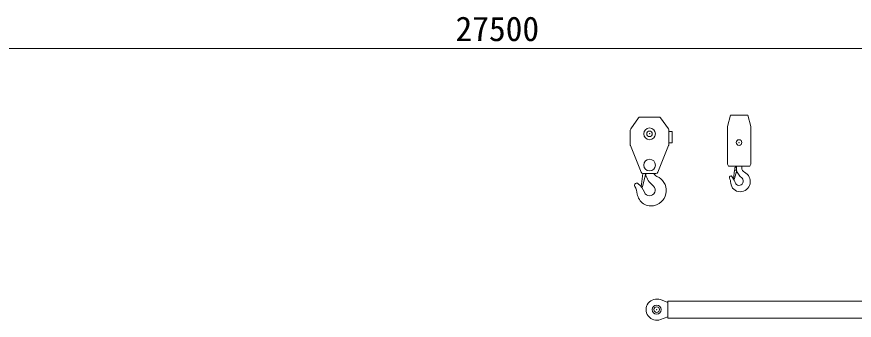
# Model space of a CAD drawing. Units: millimetres, scale not verified. Extents: x -34882 to 13233, y -6380 to 27114.
# Drawn here: x -18082 to -10583, y 502 to 3218 of the extents above; entities that cross this region are included whole.
import ezdxf
from ezdxf.enums import TextEntityAlignment as Align

# ---------------------------------------------------------------- set-up
doc = ezdxf.new("R2010")
doc.units = ezdxf.units.MM
doc.header["$LTSCALE"] = 100
doc.header["$PDMODE"] = 32
doc.header["$PDSIZE"] = 50
doc.layers.add('0-0_0', color=7, linetype='Continuous', lineweight=18)
doc.layers.add('0-1_LY_1', color=7, linetype='Continuous', lineweight=18)
doc.styles.add('ＭＳ ゴシック', font='')
doc.styles.get('ＭＳ ゴシック').set_extended_font_data('MS Gothic')

# ---------------------------------------------------------------- blocks, each defined once
blk = doc.blocks.new('D11')
at = {"layer": '0-0_0'}
blk.add_line((25319.09, 13294.96), (11571.88, 13294.96), dxfattribs=at)
at = {"layer": '0-0_0', "style": 'ＭＳ ゴシック'}
blk.add_text('27500', height=110, dxfattribs=at).set_placement((18257.98, 13295.21), align=Align.BOTTOM_LEFT)

msp = doc.modelspace()

# ---------------------------------------------------------------- linework, layer by layer
at = {"layer": '0-1_LY_1'}
for p, q in [((-11718.9, 2234.7), (-11691.9, 2335.7)), ((-11689, 2338), (-11539.6, 2338)), ((-11536.7, 2335.7), (-11509.6, 2234.7)), ((-12584.8, 2215.4), (-12514.6, 2311.9)), ((-12334, 2320.2), (-12498.4, 2320.2)), ((-12247.4, 2215.4), (-12317.6, 2311.9)), ((-12588.6, 2203.7), (-12588.6, 2074)), ((-12243.6, 2203.7), (-12243.6, 2074)), ((-12243.6, 2190.2), (-12213.6, 2190.2)), ((-12213.6, 2190.2), (-12213.6, 2090.2)), ((-11719.3, 1898.3), (-11719.3, 2232.1)), ((-11509.3, 1898.3), (-11509.3, 2232.1)), ((-12587.2, 2066.6), (-12491.2, 1827.7)), ((-12245.1, 2066.6), (-12341.1, 1827.7)), ((-12243.6, 2090.2), (-12213.6, 2090.2)), ((-11719.3, 1898.3), (-11709.3, 1881)), ((-11709.3, 1881), (-11519.3, 1881)), ((-11647.8, 1872), (-11641.8, 1875.5)), ((-11638.3, 1866.9), (-11638.3, 1881)), ((-11590.3, 1865), (-11590.3, 1881)), ((-11519.3, 1881), (-11509.3, 1898.3)), ((-12477.1, 1815.7), (-12491.5, 1697.1)), ((-12451.5, 1803.5), (-12480.4, 1700)), ((-12472.6, 1815.2), (-12359.6, 1815.2)), ((-11664.8, 1766.7), (-11656.6, 1845.3)), ((-11636.2, 1833.4), (-11656.7, 1769.1)), ((-11656.6, 1845.3), (-11640.6, 1843.6)), ((-11651.3, 1844.7), (-11651.3, 1866)), ((-11638.9, 1824.8), (-11626.9, 1817.9)), ((-12454.9, 1791.1), (-12449.2, 1787.7)), ((-12410.1, 1730.9), (-12380.8, 1701.5)), ((-11664.8, 1766.7), (-11660.9, 1766.3)), ((-11607.2, 1792), (-11587.8, 1772.5)), ((-12491.5, 1697.1), (-12485.8, 1696.4)), ((-12253.6, 662.3), (-12318.6, 686.4)), ((-12253.6, 672.3), (-10199.6, 672.3)), ((-12253.6, 522.3), (-12253.6, 672.3)), ((-12253.6, 532.3), (-12318.6, 508.2)), ((-10199.6, 522.3), (-12253.6, 522.3))]:
    msp.add_line(p, q, dxfattribs=at)
for centre, radius in [((-12416.1, 2170.2), 52.5), ((-12416.1, 1890.2), 52.5), ((-12351.6, 597.3), 40)]:
    msp.add_circle(centre, radius, dxfattribs=at)
for centre, radius, start, end in [((-11689, 2335), 3, 89.99958, 164.99989), ((-11539.6, 2335), 3, 14.99908, 89.99641), ((-12498.4, 2300.2), 20, 90, 143.97263), ((-12333.8, 2300.2), 20, 36.02737, 90), ((-12568.6, 2203.7), 20, 143.97263, 180), ((-12263.6, 2203.7), 20, 0, 36.02737), ((-11709.3, 2232.1), 10, 165.00071, 180.00111), ((-11519.3, 2232.1), 10, 359.99993, 14.99957), ((-12568.6, 2074), 20, 180, 201.89819), ((-12263.6, 2074), 20, 338.10181, 0), ((-11645.3, 1881.6), 7, 300.00129, 355.18709), ((-12472.6, 1835.2), 20, 201.89819, 270), ((-12461.1, 1806.2), 10, 344.4062, 64.15815), ((-12311.1, 1829.9), 140, 187.21452, 197.1813), ((-12331.1, 1835.3), 50, 203.68243, 247.35461), ((-12359.6, 1835.2), 20, 270, 338.10181), ((-11644.3, 1866), 7, 120.00001, 179.99996), ((-11644.3, 1836), 8.5, 342.31881, 64.24736), ((-11532.3, 1866.9), 106, 180.00004, 225.00022), ((-11628.9, 1814.4), 4, 28.50291, 59.99899), ((-11605.3, 1743.7), 91.7, 270, 64.63737), ((-11547.8, 1865), 42.5, 180.00004, 244.63737), ((-12530.2, 1709.2), 20, 48.14921, 207.67693), ((-12458.2, 1772.2), 18, 21.42616, 59.99993), ((-12311.1, 1829.9), 140, 201.42623, 225.00005), ((-12403.1, 1662.7), 137, 284.86235, 67.35457), ((-11688.7, 1781), 12.5, 28.52389, 203.24856), ((-11838, 1716.8), 150, 4.57927, 23.24853), ((-11605.3, 1735.5), 83.5, 184.57927, 270), ((-11532.3, 1866.9), 166, 208.78065, 214.58166), ((-11792.4, 1687.6), 150, 18.15249, 34.58156), ((-11660.5, 1770.3), 4, 264.00215, 342.31917), ((-11614.3, 1746), 37.5, 198.15264, 45), ((-12735.7, 1601.4), 212, 8.17198, 27.67693), ((-12658.2, 1566), 212, 22.46777, 48.19797), ((-12485.2, 1701.3), 5, 263.04443, 344.4062), ((-12416.1, 1666.2), 50, 202.46781, 45), ((-12403.1, 1649.2), 124, 188.172, 286.46252), ((-12351.6, 597.3), 95, 69.66911, 290.33116)]:
    msp.add_arc(centre, radius, start, end, dxfattribs=at)
for p in [(-12416.1, 2170.2), (-11614.3, 2092), (-12351.6, 597.3)]:
    msp.add_point(p, dxfattribs=at)

# ---------------------------------------------------------------- block references
at = {"layer": '0-0_0', "xscale": 2, "yscale": 2}
msp.add_blockref('D11', (-50669.2, -23656.4), dxfattribs=at)

doc.saveas('drawing.dxf')
